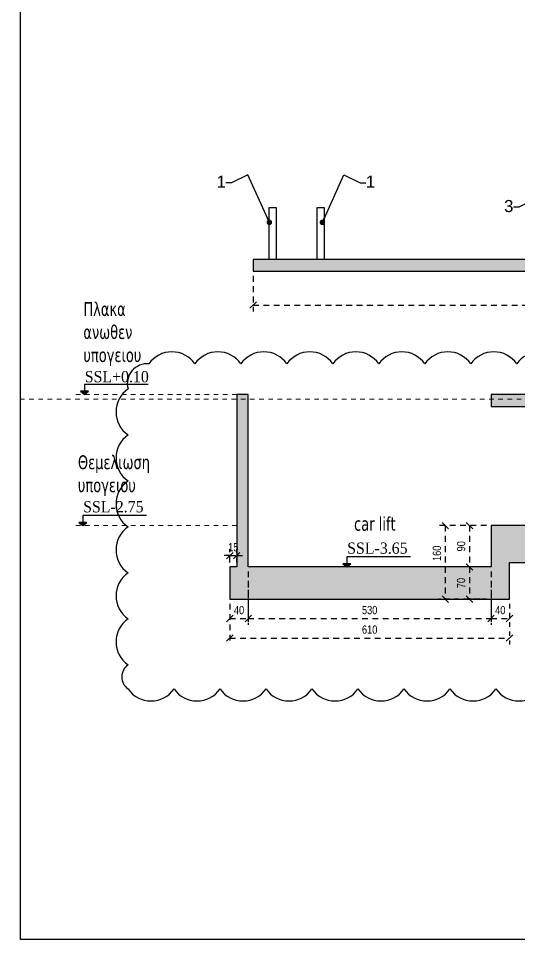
# Model space of a CAD drawing. Header units: millimetres. Extents: x -2171 to 1563, y -1758 to -1505.
# Drawn here: x 991.52 to 1002.39, y -1629.14 to -1609.11 of the extents above; entities that cross this region are included whole.
import ezdxf
from ezdxf.enums import TextEntityAlignment as Align

# ---------------------------------------------------------------- set-up
doc = ezdxf.new("R2010")
doc.units = ezdxf.units.MM
doc.header["$PDMODE"] = 32
for name, pattern in [('DASHDOT', [25.4, 12.7, -6.35, 0, -6.35]), ('DASHED2', [0.375, 0.25, -0.125]), ('DOT', [0.025, 0, -0.025]), ('HIDDEN', [0.375, 0.25, -0.125]), ('HIDDEN2', [0.1875, 0.125, -0.0625])]:
    doc.linetypes.add(name, pattern=pattern)
doc.layers.get('Defpoints').update_dxf_attribs({"color": 6})
for name, color, linetype in [('-S-AKSONES', 50, 'DASHDOT'), ('-S_TEXT', 3, 'Continuous'), ('A-TEXT', 7, 'Continuous'), ('AM_5', 7, 'Continuous'), ('athinas comments', 10, 'Continuous'), ('Sect_Dim', 7, 'Continuous'), ('Sect_Fill', 7, 'Continuous'), ('Sect_Line_Bold', 7, 'Continuous'), ('STITHAIO', 94, 'Continuous')]:
    doc.layers.add(name, color=color, linetype=linetype)
doc.layers.add('A-ANNO-DIMS', color=1, linetype='Continuous', lineweight=9)
doc.styles.add('1-100', font='arial.ttf', dxfattribs={"width": 0.8})
doc.styles.add('ag', font='arial.ttf', dxfattribs={"height": 0.25})
doc.styles.add('GR-SIMPL', font='GR-SIMPL.shx', dxfattribs={"width": 0.8})
doc.styles.add('S1TmsNwRmn11_b_934_161', font='times.ttf', dxfattribs={"width": 0.933629, "height": 0.001087})
doc.dimstyles.new('CHRISTOFOROS', dxfattribs={"dimscale": 0.2, "dimtxt": 0.25, "dimasz": 0.6, "dimexe": 0, "dimexo": 0, "dimgap": 0, "dimtad": 0, "dimdec": 0, "dimlfac": 100, "dimzin": 0, "dimdsep": 46, "dimtxsty": 'ag', "dimblk": 'ARCHTICK', "dimcen": 0, "dimclrd": 256, "dimclre": 256, "dimclrt": 1, "dimaunit": 1, "dimadec": 0, "dimazin": 0, "dimtfac": 1, "dimtdec": 0, "dimtofl": 0, "dimtmove": 0, "dimatfit": 3, "dimfxl": 1, "dimtolj": 1, "dimtzin": 0, "dimlwd": -1, "dimlwe": -1, "dimarcsym": 0})
doc.dimstyles.new('Copy of 1-100', dxfattribs={"dimtxt": 0.18, "dimasz": 0.14, "dimexe": 0.14, "dimexo": 0.1, "dimgap": 0.09, "dimtad": 1, "dimdec": 0, "dimlfac": 100, "dimrnd": 5, "dimzin": 5, "dimdsep": 46, "dimtxsty": '1-100', "dimblk": 'OBLIQUE', "dimcen": 0.09, "dimclrd": 1, "dimclre": 1, "dimclrt": 2, "dimadec": 0, "dimazin": 0, "dimtfac": 1, "dimtdec": 0, "dimtix": 1, "dimtmove": 2, "dimatfit": 3, "dimfxl": 5, "dimfxlon": 1, "dimtolj": 1, "dimtzin": 5, "dimarcsym": 0})

# ---------------------------------------------------------------- blocks, each defined once
blk = doc.blocks.new('_Oblique')
at = {"color": 0, "linetype": 'ByBlock', "lineweight": -2}
blk.add_line((-0.5, -0.5), (0.5, 0.5), dxfattribs=at)
blk = doc.blocks.new('*D895')
at = {"layer": 'AM_5', "color": 1, "linetype": 'HIDDEN', "lineweight": -2, "ltscale": 0.5, "transparency": 16777216}
blk.add_line((996.621, -1614.709), (996.621, -1615.483), dxfattribs=at)
at = {"layer": 'AM_5', "color": 1, "linetype": 'HIDDEN2', "lineweight": -2, "ltscale": 0.5, "transparency": 16777216}
blk.add_line((1017.561, -1614.709), (1017.561, -1615.483), dxfattribs=at)
at = {"layer": 'AM_5', "color": 1, "linetype": 'DASHED2', "lineweight": -2, "ltscale": 0.5, "transparency": 16777216}
blk.add_line((996.621, -1615.343), (1017.561, -1615.343), dxfattribs=at)
at = {"layer": 'Defpoints', "color": 0, "ltscale": 0.5, "transparency": 16777216}
for p in [(996.621, -1614.609), (1017.561, -1614.609), (1017.561, -1615.343)]:
    blk.add_point(p, dxfattribs=at)
at = {"layer": 'AM_5', "color": 1, "lineweight": -2, "ltscale": 0.5, "transparency": 16777216, "xscale": 0.14, "yscale": 0.14, "zscale": 0.14, "rotation": 180}
blk.add_blockref('_Oblique', (996.621, -1615.343), dxfattribs=at)
at = {"layer": 'AM_5', "color": 1, "lineweight": -2, "ltscale": 0.5, "transparency": 16777216, "xscale": 0.14, "yscale": 0.14, "zscale": 0.14}
blk.add_blockref('_Oblique', (1017.561, -1615.343), dxfattribs=at)
at = {"layer": 'AM_5', "color": 2, "ltscale": 0.5, "transparency": 16777216, "insert": (1010.88, -1615.135), "char_height": 0.18, "width": 3.02579, "attachment_point": 5, "style": '1-100'}
blk.add_mtext('\\A1;2095 (μεταβλητή)', dxfattribs=at)
blk = doc.blocks.new('_ArchTick')
at = {"color": 0, "linetype": 'ByBlock', "const_width": 0.15}
blk.add_lwpolyline([(-0.5, -0.5), (0.5, 0.5)], dxfattribs=at)
blk = doc.blocks.new('*D1596')
at = {"layer": 'AM_5', "color": 1, "linetype": 'HIDDEN', "lineweight": -2, "ltscale": 0.5, "transparency": 16777216}
blk.add_line((1001.694, -1620.139), (1001.185, -1620.139), dxfattribs=at)
at = {"layer": 'AM_5', "color": 1, "linetype": 'DASHED2', "lineweight": -2, "ltscale": 0.5, "transparency": 16777216}
blk.add_line((1001.325, -1620.139), (1001.325, -1621.039), dxfattribs=at)
at = {"layer": 'AM_5', "color": 1, "linetype": 'HIDDEN2', "lineweight": -2, "ltscale": 0.5, "transparency": 16777216}
blk.add_line((1001.694, -1621.039), (1001.185, -1621.039), dxfattribs=at)
at = {"layer": 'Defpoints', "color": 0, "ltscale": 0.5, "transparency": 16777216}
for p in [(1001.794, -1620.139), (1001.325, -1621.039), (1001.794, -1621.039)]:
    blk.add_point(p, dxfattribs=at)
at = {"layer": 'AM_5', "color": 1, "lineweight": -2, "ltscale": 0.5, "transparency": 16777216, "xscale": 0.14, "yscale": 0.14, "zscale": 0.14}
for p, rotation in [((1001.325, -1620.139), 90), ((1001.325, -1621.039), 270)]:
    blk.add_blockref('_Oblique', p, dxfattribs=dict(at, rotation=rotation))
at = {"layer": 'AM_5', "color": 2, "ltscale": 0.5, "transparency": 16777216, "insert": (1001.143, -1620.589), "char_height": 0.18, "attachment_point": 5, "rotation": 90, "style": '1-100'}
blk.add_mtext('\\A1;90', dxfattribs=at)
blk = doc.blocks.new('*D1597')
at = {"layer": 'AM_5', "color": 1, "linetype": 'HIDDEN', "lineweight": -2, "ltscale": 0.5, "transparency": 16777216}
blk.add_line((1001.694, -1621.039), (1001.185, -1621.039), dxfattribs=at)
at = {"layer": 'AM_5', "color": 1, "linetype": 'DASHED2', "lineweight": -2, "ltscale": 0.5, "transparency": 16777216}
blk.add_line((1001.325, -1621.039), (1001.325, -1621.739), dxfattribs=at)
at = {"layer": 'AM_5', "color": 1, "linetype": 'HIDDEN2', "lineweight": -2, "ltscale": 0.5, "transparency": 16777216}
blk.add_line((1001.565, -1621.739), (1001.185, -1621.739), dxfattribs=at)
at = {"layer": 'Defpoints', "color": 0, "ltscale": 0.5, "transparency": 16777216}
for p in [(1001.794, -1621.039), (1001.325, -1621.739), (1001.665, -1621.739)]:
    blk.add_point(p, dxfattribs=at)
at = {"layer": 'AM_5', "color": 1, "lineweight": -2, "ltscale": 0.5, "transparency": 16777216, "xscale": 0.14, "yscale": 0.14, "zscale": 0.14}
for p, rotation in [((1001.325, -1621.039), 90), ((1001.325, -1621.739), 270)]:
    blk.add_blockref('_Oblique', p, dxfattribs=dict(at, rotation=rotation))
at = {"layer": 'AM_5', "color": 2, "ltscale": 0.5, "transparency": 16777216, "insert": (1001.143, -1621.389), "char_height": 0.18, "attachment_point": 5, "rotation": 90, "style": '1-100'}
blk.add_mtext('\\A1;70', dxfattribs=at)
blk = doc.blocks.new('*D1598')
at = {"layer": 'AM_5', "color": 1, "linetype": 'HIDDEN2', "lineweight": -2, "ltscale": 0.5, "transparency": 16777216}
blk.add_line((996.514, -1621.139), (996.514, -1622.3), dxfattribs=at)
at = {"layer": 'AM_5', "color": 1, "linetype": 'HIDDEN', "lineweight": -2, "ltscale": 0.5, "transparency": 16777216}
blk.add_line((996.114, -1621.839), (996.114, -1622.3), dxfattribs=at)
at = {"layer": 'AM_5', "color": 1, "linetype": 'DASHED2', "lineweight": -2, "ltscale": 0.5, "transparency": 16777216}
blk.add_line((996.114, -1622.16), (996.514, -1622.16), dxfattribs=at)
at = {"layer": 'Defpoints', "color": 0, "ltscale": 0.5, "transparency": 16777216}
for p in [(996.514, -1621.039), (996.114, -1621.739), (996.514, -1622.16)]:
    blk.add_point(p, dxfattribs=at)
at = {"layer": 'AM_5', "color": 1, "lineweight": -2, "ltscale": 0.5, "transparency": 16777216, "xscale": 0.14, "yscale": 0.14, "zscale": 0.14, "rotation": 180}
blk.add_blockref('_Oblique', (996.114, -1622.16), dxfattribs=at)
at = {"layer": 'AM_5', "color": 1, "lineweight": -2, "ltscale": 0.5, "transparency": 16777216, "xscale": 0.14, "yscale": 0.14, "zscale": 0.14}
blk.add_blockref('_Oblique', (996.514, -1622.16), dxfattribs=at)
at = {"layer": 'AM_5', "color": 2, "ltscale": 0.5, "transparency": 16777216, "insert": (996.314, -1621.978), "char_height": 0.18, "attachment_point": 5, "style": '1-100'}
blk.add_mtext('\\A1;40', dxfattribs=at)
blk = doc.blocks.new('*D1599')
at = {"layer": 'AM_5', "color": 1, "linetype": 'HIDDEN', "lineweight": -2, "ltscale": 0.5, "transparency": 16777216}
blk.add_line((996.514, -1621.139), (996.514, -1622.3), dxfattribs=at)
at = {"layer": 'AM_5', "color": 1, "linetype": 'HIDDEN2', "lineweight": -2, "ltscale": 0.5, "transparency": 16777216}
blk.add_line((1001.794, -1621.139), (1001.794, -1622.3), dxfattribs=at)
at = {"layer": 'AM_5', "color": 1, "linetype": 'DASHED2', "lineweight": -2, "ltscale": 0.5, "transparency": 16777216}
blk.add_line((996.514, -1622.16), (1001.794, -1622.16), dxfattribs=at)
at = {"layer": 'Defpoints', "color": 0, "ltscale": 0.5, "transparency": 16777216}
for p in [(996.514, -1621.039), (1001.794, -1621.039), (1001.794, -1622.16)]:
    blk.add_point(p, dxfattribs=at)
at = {"layer": 'AM_5', "color": 1, "lineweight": -2, "ltscale": 0.5, "transparency": 16777216, "xscale": 0.14, "yscale": 0.14, "zscale": 0.14, "rotation": 180}
blk.add_blockref('_Oblique', (996.514, -1622.16), dxfattribs=at)
at = {"layer": 'AM_5', "color": 1, "lineweight": -2, "ltscale": 0.5, "transparency": 16777216, "xscale": 0.14, "yscale": 0.14, "zscale": 0.14}
blk.add_blockref('_Oblique', (1001.794, -1622.16), dxfattribs=at)
at = {"layer": 'AM_5', "color": 2, "ltscale": 0.5, "transparency": 16777216, "insert": (999.154, -1621.978), "char_height": 0.18, "attachment_point": 5, "style": '1-100'}
blk.add_mtext('\\A1;530', dxfattribs=at)
blk = doc.blocks.new('*D1600')
at = {"layer": 'AM_5', "color": 1, "linetype": 'HIDDEN', "lineweight": -2, "ltscale": 0.5, "transparency": 16777216}
blk.add_line((1001.794, -1621.139), (1001.794, -1622.3), dxfattribs=at)
at = {"layer": 'AM_5', "color": 1, "linetype": 'HIDDEN2', "lineweight": -2, "ltscale": 0.5, "transparency": 16777216}
blk.add_line((1002.194, -1621.839), (1002.194, -1622.3), dxfattribs=at)
at = {"layer": 'AM_5', "color": 1, "linetype": 'DASHED2', "lineweight": -2, "ltscale": 0.5, "transparency": 16777216}
blk.add_line((1001.794, -1622.16), (1002.194, -1622.16), dxfattribs=at)
at = {"layer": 'Defpoints', "color": 0, "ltscale": 0.5, "transparency": 16777216}
for p in [(1001.794, -1621.039), (1002.194, -1621.739), (1002.194, -1622.16)]:
    blk.add_point(p, dxfattribs=at)
at = {"layer": 'AM_5', "color": 1, "lineweight": -2, "ltscale": 0.5, "transparency": 16777216, "xscale": 0.14, "yscale": 0.14, "zscale": 0.14, "rotation": 180}
blk.add_blockref('_Oblique', (1001.794, -1622.16), dxfattribs=at)
at = {"layer": 'AM_5', "color": 1, "lineweight": -2, "ltscale": 0.5, "transparency": 16777216, "xscale": 0.14, "yscale": 0.14, "zscale": 0.14}
blk.add_blockref('_Oblique', (1002.194, -1622.16), dxfattribs=at)
at = {"layer": 'AM_5', "color": 2, "ltscale": 0.5, "transparency": 16777216, "insert": (1001.994, -1621.978), "char_height": 0.18, "attachment_point": 5, "style": '1-100'}
blk.add_mtext('\\A1;40', dxfattribs=at)
blk = doc.blocks.new('*D1601')
at = {"layer": 'AM_5', "color": 1, "linetype": 'DASHED2', "lineweight": -2, "ltscale": 0.5, "transparency": 16777216}
for p, q in [((996.114, -1620.793), (995.974, -1620.793)), ((996.114, -1620.793), (996.264, -1620.793)), ((996.264, -1620.793), (996.404, -1620.793))]:
    blk.add_line(p, q, dxfattribs=at)
at = {"layer": 'AM_5', "color": 1, "linetype": 'HIDDEN', "lineweight": -2, "ltscale": 0.5, "transparency": 16777216}
blk.add_line((996.114, -1620.939), (996.114, -1620.653), dxfattribs=at)
at = {"layer": 'AM_5', "color": 1, "linetype": 'HIDDEN2', "lineweight": -2, "ltscale": 0.5, "transparency": 16777216}
blk.add_line((996.264, -1620.939), (996.264, -1620.653), dxfattribs=at)
at = {"layer": 'Defpoints', "color": 0, "ltscale": 0.5, "transparency": 16777216}
for p in [(996.264, -1620.793), (996.114, -1621.039), (996.264, -1621.039)]:
    blk.add_point(p, dxfattribs=at)
at = {"layer": 'AM_5', "color": 1, "lineweight": -2, "ltscale": 0.5, "transparency": 16777216, "xscale": 0.14, "yscale": 0.14, "zscale": 0.14}
blk.add_blockref('_Oblique', (996.114, -1620.793), dxfattribs=at)
at = {"layer": 'AM_5', "color": 1, "lineweight": -2, "ltscale": 0.5, "transparency": 16777216, "xscale": 0.14, "yscale": 0.14, "zscale": 0.14, "rotation": 180}
blk.add_blockref('_Oblique', (996.264, -1620.793), dxfattribs=at)
at = {"layer": 'AM_5', "color": 2, "ltscale": 0.5, "transparency": 16777216, "insert": (996.189, -1620.611), "char_height": 0.18, "attachment_point": 5, "style": '1-100'}
blk.add_mtext('\\A1;15', dxfattribs=at)
blk = doc.blocks.new('*D1623')
at = {"layer": 'AM_5', "color": 1, "linetype": 'HIDDEN', "lineweight": -2, "ltscale": 0.5, "transparency": 16777216}
blk.add_line((996.114, -1621.839), (996.114, -1622.724), dxfattribs=at)
at = {"layer": 'AM_5', "color": 1, "linetype": 'HIDDEN2', "lineweight": -2, "ltscale": 0.5, "transparency": 16777216}
blk.add_line((1002.194, -1621.839), (1002.194, -1622.724), dxfattribs=at)
at = {"layer": 'AM_5', "color": 1, "linetype": 'DASHED2', "lineweight": -2, "ltscale": 0.5, "transparency": 16777216}
blk.add_line((996.114, -1622.584), (1002.194, -1622.584), dxfattribs=at)
at = {"layer": 'Defpoints', "color": 0, "ltscale": 0.5, "transparency": 16777216}
for p in [(996.114, -1621.739), (1002.194, -1621.739), (1002.194, -1622.584)]:
    blk.add_point(p, dxfattribs=at)
at = {"layer": 'AM_5', "color": 1, "lineweight": -2, "ltscale": 0.5, "transparency": 16777216, "xscale": 0.14, "yscale": 0.14, "zscale": 0.14, "rotation": 180}
blk.add_blockref('_Oblique', (996.114, -1622.584), dxfattribs=at)
at = {"layer": 'AM_5', "color": 1, "lineweight": -2, "ltscale": 0.5, "transparency": 16777216, "xscale": 0.14, "yscale": 0.14, "zscale": 0.14}
blk.add_blockref('_Oblique', (1002.194, -1622.584), dxfattribs=at)
at = {"layer": 'AM_5', "color": 2, "ltscale": 0.5, "transparency": 16777216, "insert": (999.154, -1622.402), "char_height": 0.18, "attachment_point": 5, "style": '1-100'}
blk.add_mtext('\\A1;610', dxfattribs=at)
blk = doc.blocks.new('*D1626')
at = {"layer": 'AM_5', "color": 1, "linetype": 'HIDDEN', "lineweight": -2, "ltscale": 0.5, "transparency": 16777216}
blk.add_line((1001.694, -1620.139), (1000.659, -1620.139), dxfattribs=at)
at = {"layer": 'AM_5', "color": 1, "linetype": 'DASHED2', "lineweight": -2, "ltscale": 0.5, "transparency": 16777216}
blk.add_line((1000.799, -1620.139), (1000.799, -1621.739), dxfattribs=at)
at = {"layer": 'AM_5', "color": 1, "linetype": 'HIDDEN2', "lineweight": -2, "ltscale": 0.5, "transparency": 16777216}
blk.add_line((1001.694, -1621.739), (1000.659, -1621.739), dxfattribs=at)
at = {"layer": 'Defpoints', "color": 0, "ltscale": 0.5, "transparency": 16777216}
for p in [(1001.794, -1620.139), (1000.799, -1621.739), (1001.794, -1621.739)]:
    blk.add_point(p, dxfattribs=at)
at = {"layer": 'AM_5', "color": 1, "lineweight": -2, "ltscale": 0.5, "transparency": 16777216, "xscale": 0.14, "yscale": 0.14, "zscale": 0.14}
for p, rotation in [((1000.799, -1620.139), 90), ((1000.799, -1621.739), 270)]:
    blk.add_blockref('_Oblique', p, dxfattribs=dict(at, rotation=rotation))
at = {"layer": 'AM_5', "color": 2, "ltscale": 0.5, "transparency": 16777216, "insert": (1000.617, -1620.742), "char_height": 0.18, "attachment_point": 5, "rotation": 90, "style": '1-100'}
blk.add_mtext('\\A1;160', dxfattribs=at)

msp = doc.modelspace()

# ---------------------------------------------------------------- hatches: boundary and pattern name
at = {"layer": 'Sect_Dim'}
for points in [[(993.0415, -1617.2186), (992.8665, -1617.2186), (992.954, -1617.2886)], [(993.0064, -1620.0686), (992.8314, -1620.0686), (992.9189, -1620.1386)], [(998.7472, -1620.9686), (998.5722, -1620.9686), (998.6597, -1621.0386)]]:
    msp.add_hatch(color=9, dxfattribs=at).paths.add_polyline_path(points)
at = {"layer": 'Sect_Fill'}
msp.add_hatch(color=253, dxfattribs=at).paths.add_polyline_path([(1017.8608, -1614.6086), (1043.0445, -1614.6086), (1043.0445, -1614.3486), (1017.7108, -1614.3486), (996.6211, -1614.3486), (996.6211, -1614.6086), (1017.5608, -1614.6086), (1017.5608, -1614.8486), (1017.8608, -1614.8486)])
at = {"layer": 'Sect_Fill', "ltscale": 0.5, "transparency": 33554572}
h = msp.add_hatch(color=7, dxfattribs=at)
h.dxf.hatch_style = 1
h.paths.add_polyline_path([(996.1136, -1621.7386), (1002.1938, -1621.7386), (1002.1938, -1620.9386), (1017.6608, -1620.9386), (1017.8608, -1620.9886), (1017.8608, -1620.1386), (1017.8608, -1618.1386), (1022.0108, -1618.1386), (1026.7107, -1618.1886), (1043.3554, -1618.1886), (1043.6058, -1618.1386), (1043.6058, -1617.2886), (1043.3554, -1617.2886), (1026.7107, -1617.2886), (1022.0108, -1617.2886), (1017.7108, -1617.2886), (1001.7938, -1617.2886), (1001.7938, -1617.5486), (1017.5608, -1617.5486), (1017.5608, -1620.1386), (1001.7938, -1620.1386), (1001.7938, -1621.0386), (996.5136, -1621.0386), (996.5136, -1617.2886), (996.2636, -1617.2886), (996.2636, -1621.0386), (996.1136, -1621.0386)])

# ---------------------------------------------------------------- linework, layer by layer
at = {"layer": '-S_TEXT', "ltscale": 5}
msp.add_lwpolyline([(991.5614, -1589.0982), (1049.7089, -1589.0982), (1049.7089, -1629.1429), (991.5614, -1629.1429)], close=True, dxfattribs=at)
at = {"layer": 'A-ANNO-DIMS', "color": 94, "linetype": 'DOT', "ltscale": 1.5}
for p, q in [((1048.8511, -1617.3886), (991.5171, -1617.3886)), ((996.2636, -1617.2886), (992.7245, -1617.2886)), ((996.2636, -1620.1386), (992.7245, -1620.1386))]:
    msp.add_line(p, q, dxfattribs=at)
at = {"layer": 'athinas comments'}
msp.add_lwpolyline([(1003.3534, -1616.6201, 0.5205671), (1002.3534, -1616.6201, 0.5205671), (1001.3534, -1616.6201, 0.5205671), (1000.3534, -1616.6201, 0.5205671), (999.3534, -1616.6201, 0.5205671), (998.3534, -1616.6201, 0.5205671), (997.3534, -1616.6201, 0.5205671), (996.3534, -1616.6201, 0.5205671), (995.3534, -1616.6201, 0.5205671), (994.3534, -1616.6201, 0.5205671), (993.9003, -1617.1669, 0.5205671), (993.9003, -1618.1669, 0.5205671), (993.9003, -1619.1669, 0.5205671), (993.9003, -1620.1669, 0.5205671), (993.9003, -1621.1669, 0.5205671), (993.9003, -1622.1669, 0.5205671), (993.9003, -1623.1669, 0.5205671), (993.9003, -1623.6926, 0.5205671), (994.9003, -1623.6926, 0.5205671), (995.9003, -1623.6926, 0.5205671), (996.9003, -1623.6926, 0.5205671), (997.9003, -1623.6926, 0.5205671), (998.9003, -1623.6926, 0.5205671), (999.9003, -1623.6926, 0.5205671), (1000.9003, -1623.6926, 0.5205671), (1001.9003, -1623.6926, 0.5205671), (1002.9003, -1623.6926, 0.5205671)], format="xyb", dxfattribs=at)
at = {"layer": 'Sect_Dim', "color": 7}
for points in [[(994.3399, -1617.0686), (992.954, -1617.0686)], [(992.954, -1617.0686), (992.954, -1617.2186)], [(994.3048, -1619.9186), (992.9189, -1619.9186)], [(992.9189, -1619.9186), (992.9189, -1620.0686)], [(1000.0456, -1620.8186), (998.6597, -1620.8186)], [(998.6597, -1620.8186), (998.6597, -1620.9686)]]:
    msp.add_lwpolyline(points, dxfattribs=at)
for points in [[(993.0415, -1617.2186), (992.8665, -1617.2186), (992.954, -1617.2886)], [(993.0064, -1620.0686), (992.8314, -1620.0686), (992.9189, -1620.1386)], [(998.7472, -1620.9686), (998.5722, -1620.9686), (998.6597, -1621.0386)]]:
    msp.add_lwpolyline(points, close=True, dxfattribs=at)
at = {"layer": 'Sect_Line_Bold', "color": 94}
msp.add_lwpolyline([(1017.8608, -1614.6086), (1043.0445, -1614.6086), (1043.0445, -1614.3486), (1017.7108, -1614.3486), (996.6211, -1614.3486), (996.6211, -1614.6086), (1017.5608, -1614.6086), (1017.5608, -1614.8486), (1017.8608, -1614.8486)], close=True, dxfattribs=at)
for points in [[(1022.0108, -1617.2886), (1017.7108, -1617.2886), (1001.7938, -1617.2886), (1001.7938, -1617.5486), (1017.5608, -1617.5486), (1017.5608, -1620.1386), (1001.7938, -1620.1386), (1001.7938, -1621.0386), (996.5136, -1621.0386), (996.5136, -1617.2886), (996.2636, -1617.2886), (996.2636, -1617.2886), (996.2636, -1621.0386), (996.1136, -1621.0386), (996.1136, -1621.7386)], [(996.1136, -1621.7386), (1002.1938, -1621.7386), (1002.1938, -1620.9386), (1017.6608, -1620.9386), (1017.8608, -1620.9886), (1017.8608, -1620.1386), (1017.8608, -1618.1386), (1022.0108, -1618.1386)]]:
    msp.add_lwpolyline(points, dxfattribs=at)
at = {"layer": 'STITHAIO', "ltscale": 0.5}
for points in [[(996.9723, -1613.2186), (997.1223, -1613.2186), (997.1223, -1614.3486), (996.9723, -1614.3486)], [(998.0132, -1613.2186), (998.1632, -1613.2186), (998.1632, -1614.3486), (998.0132, -1614.3486)]]:
    msp.add_lwpolyline(points, close=True, dxfattribs=at)

# ---------------------------------------------------------------- texts
at = {"layer": '-S-AKSONES', "color": 3, "linetype": 'Continuous', "char_height": 0.2625, "width": 0.416093, "style": 'ag'}
for s, insert, attachment_point in [('1', (996.0289, -1612.5262), 3), ('1', (999.0705, -1612.5262), 1), ('3', (1002.2803, -1613.0571), 3)]:
    msp.add_mtext(s, dxfattribs=dict(at, insert=insert, attachment_point=attachment_point))
at = {"layer": 'A-TEXT', "color": 3, "char_height": 0.3, "width": 1.143602, "attachment_point": 7, "style": 'GR-SIMPL'}
for s, insert in [('{\\fTahoma|b0|i0|c161|p34;Πλακα ανωθεν υπογειου}', (992.9295, -1616.6653)), ('{\\fTahoma|b0|i0|c161|p34;Θεμελιωση\\fTahoma|b0|i0|c0|p34; \\fTahoma|b0|i0|c161|p34;υπογειου}', (992.8095, -1619.4961)), ('{\\fTahoma|b0|i0|c0|p34;car lift }', (998.8153, -1620.256))]:
    msp.add_mtext(s, dxfattribs=dict(at, insert=insert))
at = {"layer": 'Sect_Dim', "color": 7, "style": 'S1TmsNwRmn11_b_934_161', "width": 0.933629}
for s, p in [('SSL+0.10', (992.9595, -1616.8992)), ('SSL-2.75', (992.9244, -1619.7292)), ('SSL-3.65', (998.6652, -1620.6292))]:
    msp.add_text(s, height=0.24469, dxfattribs=at).set_placement(p, align=Align.MIDDLE_LEFT)

# ---------------------------------------------------------------- dimensions: what is measured, and where the dimension line sits
at = {"layer": 'AM_5', "color": 1, "ltscale": 0.5}
dim = msp.add_linear_dim(base=(1017.5608, -1615.3426), p1=(996.6211, -1614.6086), p2=(1017.5608, -1614.6086), text='<> (μεταβλητή)', dimstyle='Copy of 1-100', dxfattribs=at)
dim.commit()
dim.dimension.update_dxf_attribs({"geometry": '*D895', "text_midpoint": (1010.8798, -1615.1346), "dimtype": 128})
at = {"layer": 'AM_5', "ltscale": 0.5}
dim = msp.add_linear_dim(base=(1000.7986, -1621.7386), p1=(1001.7938, -1620.1386), p2=(1001.7938, -1621.7386), angle=90, dimstyle='Copy of 1-100', dxfattribs=at)
dim.commit()
dim.dimension.update_dxf_attribs({"geometry": '*D1626', "text_midpoint": (1000.6167, -1620.7424), "dimtype": 128})
at = {"layer": 'AM_5', "color": 1, "ltscale": 0.5}
for base, p1, p2, picture, middle in [((1001.3247, -1621.0386), (1001.7938, -1620.1386), (1001.7938, -1621.0386), '*D1596', (1001.1428, -1620.5886)), ((1001.3247, -1621.7386), (1001.7938, -1621.0386), (1001.6646, -1621.7386), '*D1597', (1001.1428, -1621.3886))]:
    dim = msp.add_linear_dim(base=base, p1=p1, p2=p2, angle=90, dimstyle='Copy of 1-100', dxfattribs=at)
    dim.commit()
    dim.dimension.update_dxf_attribs({"geometry": picture, "text_midpoint": middle})
at = {"layer": 'AM_5', "color": 253, "ltscale": 0.5}
for base, p1, p2, picture, middle in [((996.2636, -1620.7934), (996.1136, -1621.0386), (996.2636, -1621.0386), '*D1601', (996.1886, -1620.6115)), ((1002.1938, -1622.5843), (996.1136, -1621.7386), (1002.1938, -1621.7386), '*D1623', (999.1537, -1622.4024))]:
    dim = msp.add_linear_dim(base=base, p1=p1, p2=p2, dimstyle='Copy of 1-100', dxfattribs=at)
    dim.commit()
    dim.dimension.update_dxf_attribs({"geometry": picture, "text_midpoint": middle})
at = {"layer": 'AM_5', "color": 1, "ltscale": 0.5}
for base, p1, p2, picture, middle in [((996.5136, -1622.1599), (996.1136, -1621.7386), (996.5136, -1621.0386), '*D1598', (996.3136, -1621.978)), ((1001.7938, -1622.1599), (996.5136, -1621.0386), (1001.7938, -1621.0386), '*D1599', (999.1537, -1621.9779)), ((1002.1938, -1622.1599), (1001.7938, -1621.0386), (1002.1938, -1621.7386), '*D1600', (1001.9938, -1621.978))]:
    dim = msp.add_linear_dim(base=base, p1=p1, p2=p2, dimstyle='Copy of 1-100', dxfattribs=at)
    dim.commit()
    dim.dimension.update_dxf_attribs({"geometry": picture, "text_midpoint": middle})

# ---------------------------------------------------------------- leaders
at = {"layer": '-S-AKSONES', "color": 1, "linetype": 'Continuous', "annotation_type": 0, "has_hookline": 1}
for points, hookline_direction, text_width in [([(996.9736, -1613.5442), (996.5036, -1612.5078), (996.1489, -1612.6819), (996.0289, -1612.6819)], 1, 0.0967), ([(998.1257, -1613.5442), (998.5957, -1612.5078), (998.9505, -1612.6819), (999.0705, -1612.6819)], 0, 0.0967), ([(1003.225, -1614.0752), (1002.7551, -1613.0388), (1002.4003, -1613.2128), (1002.2803, -1613.2128)], 1, 0.1719)]:
    msp.add_leader(points, dimstyle='CHRISTOFOROS', override={"dimgap": 0, "dimtad": 0, "dimclrd": 1, "dimldrblk": 'Dot', "dimfxl": 0.1, "dimfxlon": 1, "dimarcsym": 1}, dxfattribs=dict(at, hookline_direction=hookline_direction, text_width=text_width))

doc.saveas('drawing.dxf')
